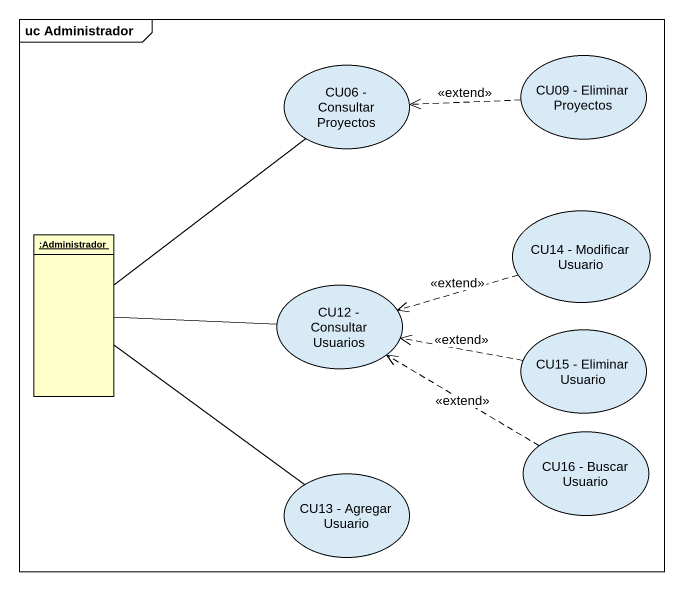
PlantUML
@startuml
mainframe uc Administrador
allowmixing
hide circle
hide empty members
usecase "CU06 - Consultar Proyectos" as CU06_Consultar_Proyectos
usecase "CU09 - Eliminar Proyectos" as CU09_Eliminar_Proyectos
object ":Administrador" as Administrador
usecase "CU14 - Modificar Usuario" as CU14_Modificar_Usuario
usecase "CU12 - Consultar Usuarios" as CU12_Consultar_Usuarios
usecase "CU15 - Eliminar Usuario" as CU15_Eliminar_Usuario
usecase "CU16 - Buscar Usuario" as CU16_Buscar_Usuario
usecase "CU13 - Agregar Usuario" as CU13_Agregar_Usuario
CU09_Eliminar_Proyectos .left.> CU06_Consultar_Proyectos : <<extend>>
Administrador -up- CU06_Consultar_Proyectos
Administrador -right- CU12_Consultar_Usuarios
Administrador -- CU13_Agregar_Usuario
CU14_Modificar_Usuario .left.> CU12_Consultar_Usuarios : <<extend>>
CU15_Eliminar_Usuario .left.> CU12_Consultar_Usuarios : <<extend>>
CU16_Buscar_Usuario .left.> CU12_Consultar_Usuarios : <<extend>>
@enduml
